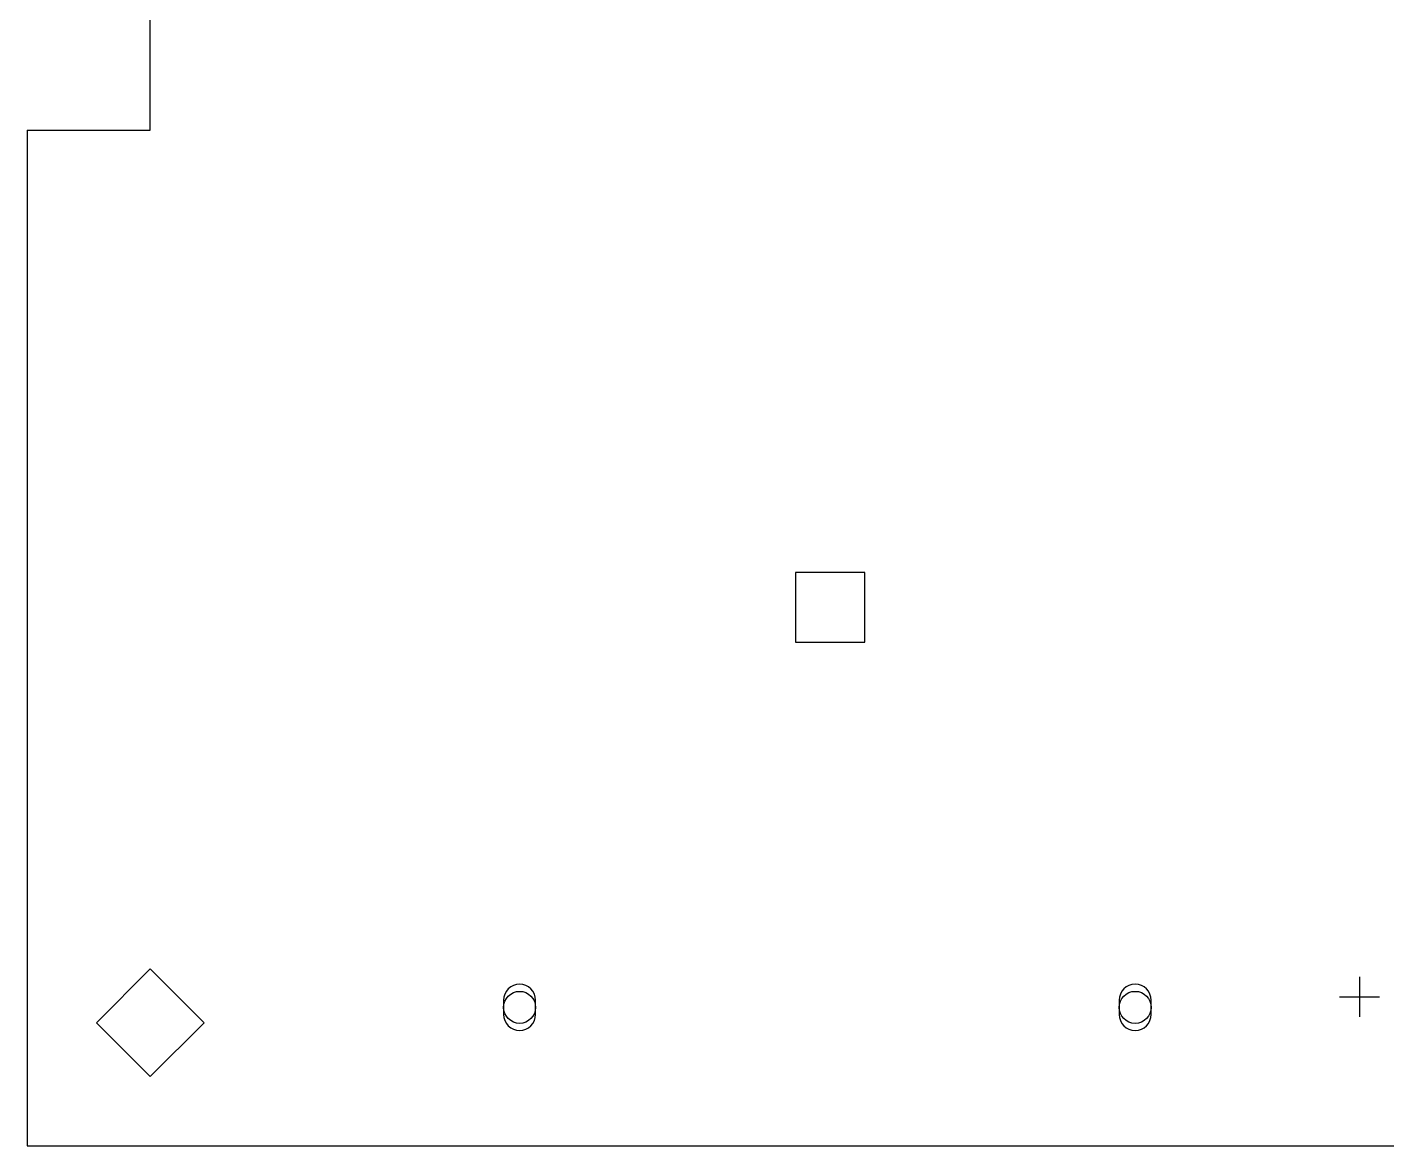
# Model space of a CAD drawing. Extents: x -2 to 92, y -19 to 92.
# Drawn here: x 0 to 44.18, y 0 to 36.35 of the extents above; entities that cross this region are included whole.
import ezdxf

# ---------------------------------------------------------------- set-up
doc = ezdxf.new("R2010")
doc.units = 0
doc.layers.add('BLACK', color=7, linetype='CONTINUOUS')

msp = doc.modelspace()

# ---------------------------------------------------------------- linework, layer by layer
at = {"layer": 'BLACK', "linetype": 'CONTINUOUS'}
for p, q in [((4, 33), (4, 71)), ((0, 33), (4, 33)), ((0, 33), (0, 0)), ((27.221382, 18.631382), (24.958618, 18.631382)), ((24.958618, 18.631382), (24.958618, 16.368618)), ((27.221382, 16.368618), (27.221382, 18.631382)), ((24.958618, 16.368618), (27.221382, 16.368618)), ((4, 5.75), (2.25, 4)), ((5.75, 4), (4, 5.75)), ((43.29, 5.4875), (43.29, 4.1875)), ((15.48, 4.73), (15.48, 4.27)), ((16.52, 4.27), (16.52, 4.73)), ((35.48, 4.73), (35.48, 4.27)), ((36.52, 4.27), (36.52, 4.73)), ((42.64, 4.8375), (43.94, 4.8375)), ((2.25, 4), (4, 2.25)), ((4, 2.25), (5.75, 4)), ((0, 0), (92, 0))]:
    msp.add_line(p, q, dxfattribs=at)
at = {"layer": 'BLACK'}
for centre in [(16, 4.5), (36, 4.5)]:
    msp.add_circle(centre, 0.52, dxfattribs=at)
for centre, start, end in [((16, 4.73), 0, 180), ((36, 4.73), 0, 180), ((16, 4.27), 180, 360), ((36, 4.27), 180, 360)]:
    msp.add_arc(centre, 0.52, start, end, dxfattribs=at)

doc.saveas('drawing.dxf')
